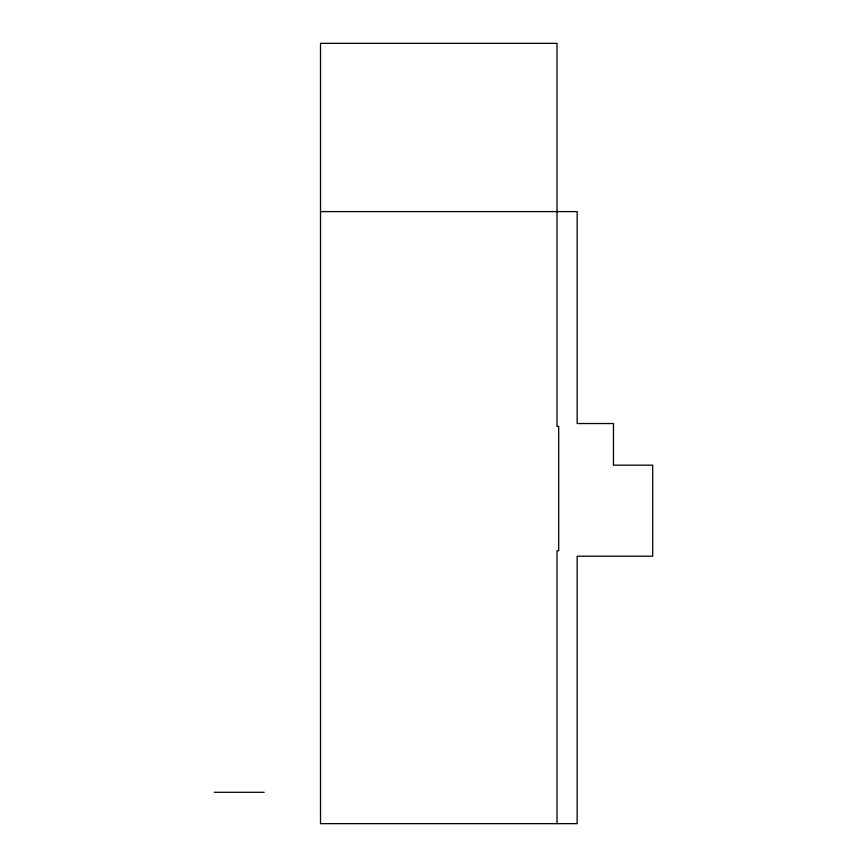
<?xml version="1.0" encoding="UTF-8"?>
<svg xmlns="http://www.w3.org/2000/svg" width="867" height="867" viewBox="0 0 867 867"><rect width="100%" height="100%" fill="white"/><g stroke="black" fill="none" stroke-linecap="round" stroke-linejoin="round"><path stroke-width="1.3" d="M320.508 211.602L577.151 211.602L577.151 423.54L613.478 423.54L613.478 465.156L652.699 465.156L652.699 556.213L577.151 556.213L577.151 823.65L320.508 823.65L320.508 43.35L557.015 43.35L557.015 426.336L558.706 426.336L558.706 550.751L557.015 550.751L557.015 823.65M214.301 792.297L264.164 792.297"/></g></svg>
